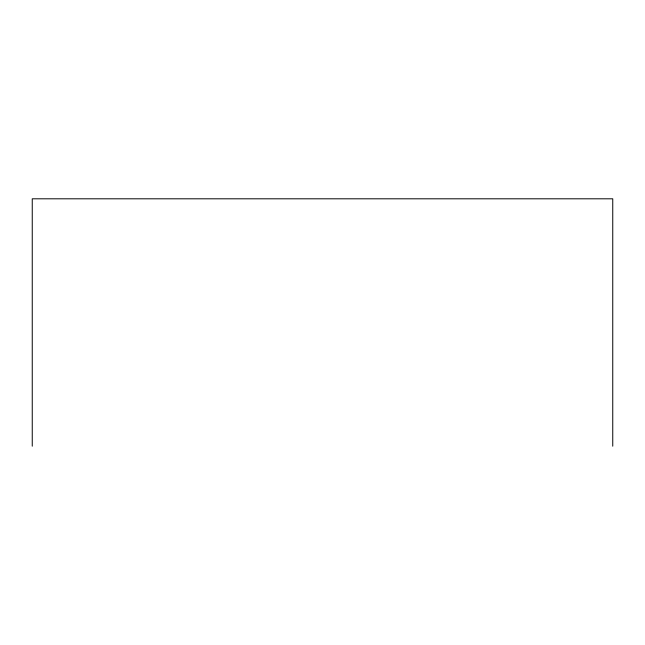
<?xml version="1.0" encoding="UTF-8"?>
<svg xmlns="http://www.w3.org/2000/svg" width="645" height="645" viewBox="0 0 645 645"><rect width="100%" height="100%" fill="white"/><g stroke="black" fill="none" stroke-linecap="round" stroke-linejoin="round"><path stroke-width="0.97" d="M612.75 446.195L612.75 198.805L32.25 198.805L32.25 446.195"/></g></svg>
